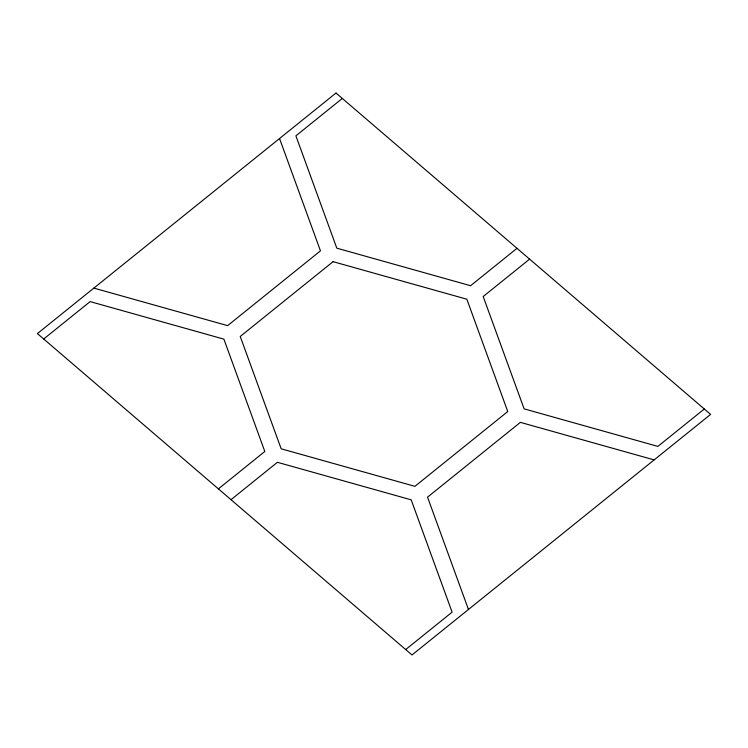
<?xml version="1.0" encoding="UTF-8"?>
<svg xmlns="http://www.w3.org/2000/svg" width="748" height="748" viewBox="0 0 748 748"><rect width="100%" height="100%" fill="white"/><g stroke="black" fill="none" stroke-linecap="round" stroke-linejoin="round"><path stroke-width="1.12" d="M43.702 339.003L90.125 301.603L223.886 339.143L264.811 451.474L218.397 488.874M342.313 98.437L295.89 135.837L336.815 248.168L470.586 285.708L516.999 248.308M231.001 499.692L277.415 462.292L411.185 499.832L452.11 612.163L405.687 649.563M529.603 259.126L483.189 296.526L524.114 408.857L657.875 446.397L704.298 408.997M93.865 288.102L227.626 325.642L320.462 250.851L279.537 138.52M654.135 459.898L520.374 422.358L427.538 497.149L468.463 609.48M336.002 93.032L37.4 333.589L411.998 654.968L710.6 414.411L336.002 93.032M333.075 261.669L240.239 336.46L281.164 448.791L414.925 486.331L507.761 411.54L466.836 299.209L333.075 261.669"/></g></svg>
